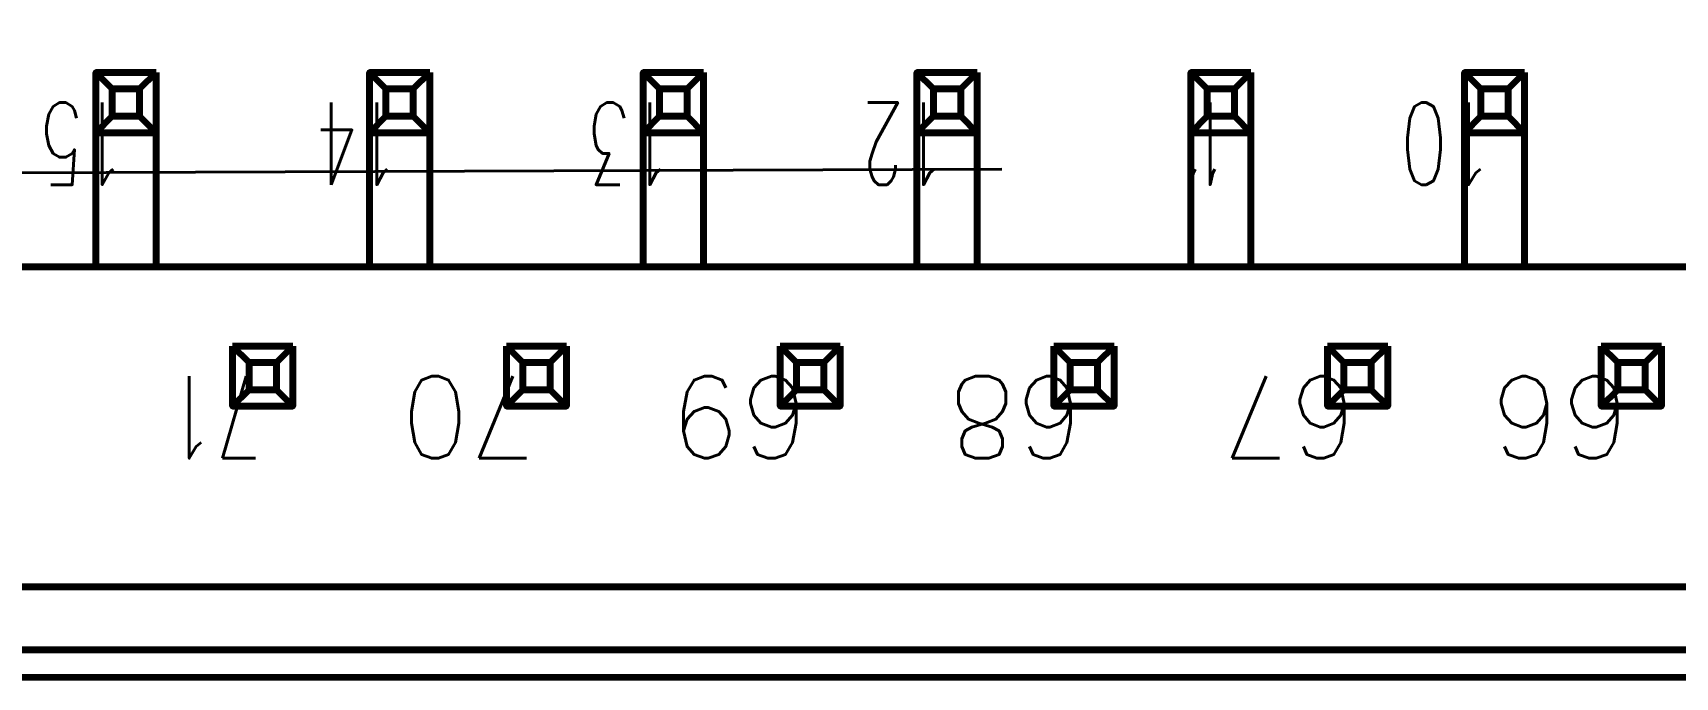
# Model space of a CAD drawing. Header units: inches. Extents: x -0.4 to 8, y -0.5 to 10.5.
# Drawn here: x 4.616 to 5.216, y -0.01 to 0.226 of the extents above; entities that cross this region are included whole.
import ezdxf

# ---------------------------------------------------------------- set-up
doc = ezdxf.new("R2010")
doc.units = ezdxf.units.IN
doc.header["$LTSCALE"] = 0.504853
doc.header["$MEASUREMENT"] = 0
for name, color, linetype in [('1', 7, 'Continuous'), ('135', 7, 'Continuous'), ('3', 7, 'Continuous'), ('75', 7, 'Continuous')]:
    doc.layers.add(name, color=color, linetype=linetype)
doc.styles.get("Standard").update_dxf_attribs({"font": 'ROMANS.SHX'})

# ---------------------------------------------------------------- blocks, each defined once
blk = doc.blocks.new('25359')
at = {"color": 1, "linetype": 'Continuous', "lineweight": 211}
for p, q in [((5.85, 0.21, -0.113), (-0.35, 0.21, -0.113)), ((5.85, 0.21, -0.113), (-0.35, 0.21, -0.113)), ((5.85, 0.21, 0.127), (-0.324, 0.21, 0.127)), ((5.85, 0.21, 0.127), (-0.324, 0.21, 0.127)), ((5.55, 0.21, 0.025), (-0.1, 0.21, 0.025)), ((5.55, 0.21, 0.127), (-0.1, 0.21, 0.127)), ((-0.324, 0.177, 0.127), (5.85, 0.177, 0.127)), ((-0.324, 0.177, 0.127), (5.85, 0.177, 0.127)), ((5.85, 0.177, 0.171), (-0.28, 0.177, 0.171)), ((5.85, 0.177, 0.171), (-0.28, 0.177, 0.171)), ((5.55, 0.06, 0.025), (-0.1, 0.06, 0.025)), ((-0.1, 0.06, 0.127), (5.55, 0.06, 0.127))]:
    blk.add_line(p, q, dxfattribs=at)
at = {"layer": '1', "color": 2, "linetype": 'Continuous', "lineweight": 211}
for p, q in [((0.839, 0.111, -0.102), (0.861, 0.111, -0.102)), ((0.839, 0.111, -0.102), (0.839, 0.089, -0.102)), ((0.845, 0.105, -0.112), (0.839, 0.111, -0.102)), ((0.861, 0.111, -0.102), (0.839, 0.111, -0.102)), ((0.839, 0.111, -0.102), (0.845, 0.105, -0.112)), ((0.839, 0.089, -0.102), (0.839, 0.111, -0.102)), ((0.839, 0.111, -0.102), (0.861, 0.111, -0.102)), ((0.839, 0.111, 0.025), (0.861, 0.111, 0.025)), ((0.839, 0.111, 0.025), (0.839, 0.089, 0.025)), ((0.839, 0.089, 0.025), (0.839, 0.111, 0.025)), ((0.839, 0.111, 0.025), (0.861, 0.111, 0.025)), ((0.861, 0.111, -0.102), (0.855, 0.105, -0.112)), ((0.855, 0.105, -0.112), (0.861, 0.111, -0.102)), ((0.861, 0.089, -0.102), (0.861, 0.111, -0.102)), ((0.861, 0.111, -0.102), (0.861, 0.089, -0.102)), ((0.861, 0.111, 0.025), (0.861, 0.089, 0.025)), ((0.861, 0.111, 0.025), (0.861, 0.089, 0.025)), ((0.939, 0.111, -0.102), (0.939, 0.089, -0.102)), ((0.939, 0.089, -0.102), (0.939, 0.111, -0.102)), ((0.939, 0.111, -0.102), (0.961, 0.111, -0.102)), ((0.939, 0.111, -0.102), (0.961, 0.111, -0.102)), ((0.945, 0.105, -0.112), (0.939, 0.111, -0.102)), ((0.961, 0.111, -0.102), (0.939, 0.111, -0.102)), ((0.939, 0.111, -0.102), (0.945, 0.105, -0.112)), ((0.939, 0.089, 0.025), (0.939, 0.111, 0.025)), ((0.939, 0.111, 0.025), (0.961, 0.111, 0.025)), ((0.939, 0.111, 0.025), (0.961, 0.111, 0.025)), ((0.939, 0.111, 0.025), (0.939, 0.089, 0.025)), ((0.961, 0.111, -0.102), (0.955, 0.105, -0.112)), ((0.955, 0.105, -0.112), (0.961, 0.111, -0.102)), ((0.961, 0.111, -0.102), (0.961, 0.089, -0.102)), ((0.961, 0.089, -0.102), (0.961, 0.111, -0.102)), ((0.961, 0.111, 0.025), (0.961, 0.089, 0.025)), ((0.961, 0.111, 0.025), (0.961, 0.089, 0.025)), ((1.039, 0.111, -0.102), (1.039, 0.089, -0.102)), ((1.039, 0.089, -0.102), (1.039, 0.111, -0.102)), ((1.061, 0.111, -0.102), (1.039, 0.111, -0.102)), ((1.039, 0.111, -0.102), (1.061, 0.111, -0.102)), ((1.039, 0.111, -0.102), (1.061, 0.111, -0.102)), ((1.039, 0.111, -0.102), (1.045, 0.105, -0.112)), ((1.045, 0.105, -0.112), (1.039, 0.111, -0.102)), ((1.039, 0.089, 0.025), (1.039, 0.111, 0.025)), ((1.039, 0.111, 0.025), (1.061, 0.111, 0.025)), ((1.039, 0.111, 0.025), (1.061, 0.111, 0.025)), ((1.039, 0.111, 0.025), (1.039, 0.089, 0.025)), ((1.061, 0.111, -0.102), (1.055, 0.105, -0.112)), ((1.055, 0.105, -0.112), (1.061, 0.111, -0.102)), ((1.061, 0.089, -0.102), (1.061, 0.111, -0.102)), ((1.061, 0.111, -0.102), (1.061, 0.089, -0.102)), ((1.061, 0.111, 0.025), (1.061, 0.089, 0.025)), ((1.061, 0.111, 0.025), (1.061, 0.089, 0.025)), ((1.139, 0.089, -0.102), (1.139, 0.111, -0.102)), ((1.139, 0.111, -0.102), (1.139, 0.089, -0.102)), ((1.161, 0.111, -0.102), (1.139, 0.111, -0.102)), ((1.139, 0.089, 0.025), (1.139, 0.111, 0.025)), ((1.139, 0.111, 0.025), (1.161, 0.111, 0.025)), ((1.139, 0.111, 0.025), (1.161, 0.111, 0.025)), ((1.139, 0.111, 0.025), (1.139, 0.089, 0.025)), ((1.139, 0.111, -0.102), (1.161, 0.111, -0.102)), ((1.139, 0.111, -0.102), (1.161, 0.111, -0.102)), ((1.145, 0.105, -0.112), (1.139, 0.111, -0.102)), ((1.139, 0.111, -0.102), (1.145, 0.105, -0.112)), ((1.155, 0.105, -0.112), (1.161, 0.111, -0.102)), ((1.161, 0.111, -0.102), (1.155, 0.105, -0.112)), ((1.161, 0.111, 0.025), (1.161, 0.089, 0.025)), ((1.161, 0.111, 0.025), (1.161, 0.089, 0.025)), ((1.161, 0.111, -0.102), (1.161, 0.089, -0.102)), ((1.161, 0.089, -0.102), (1.161, 0.111, -0.102)), ((1.239, 0.111, -0.102), (1.261, 0.111, -0.102)), ((1.239, 0.089, 0.025), (1.239, 0.111, 0.025)), ((1.239, 0.111, 0.025), (1.261, 0.111, 0.025)), ((1.239, 0.089, -0.102), (1.239, 0.111, -0.102)), ((1.239, 0.111, -0.102), (1.239, 0.089, -0.102)), ((1.261, 0.111, -0.102), (1.239, 0.111, -0.102)), ((1.245, 0.105, -0.112), (1.239, 0.111, -0.102)), ((1.239, 0.111, -0.102), (1.245, 0.105, -0.112)), ((1.239, 0.111, 0.025), (1.261, 0.111, 0.025)), ((1.239, 0.111, 0.025), (1.239, 0.089, 0.025)), ((1.239, 0.111, -0.102), (1.261, 0.111, -0.102)), ((1.261, 0.111, -0.102), (1.255, 0.105, -0.112)), ((1.255, 0.105, -0.112), (1.261, 0.111, -0.102)), ((1.261, 0.111, 0.025), (1.261, 0.089, 0.025)), ((1.261, 0.111, 0.025), (1.261, 0.089, 0.025)), ((1.261, 0.089, -0.102), (1.261, 0.111, -0.102)), ((1.261, 0.111, -0.102), (1.261, 0.089, -0.102)), ((1.339, 0.089, 0.025), (1.339, 0.111, 0.025)), ((1.339, 0.111, 0.025), (1.339, 0.089, 0.025)), ((1.339, 0.111, 0.025), (1.361, 0.111, 0.025)), ((1.339, 0.111, 0.025), (1.361, 0.111, 0.025)), ((1.339, 0.111, -0.102), (1.361, 0.111, -0.102)), ((1.339, 0.111, -0.102), (1.361, 0.111, -0.102)), ((1.361, 0.111, -0.102), (1.339, 0.111, -0.102)), ((1.339, 0.089, -0.102), (1.339, 0.111, -0.102)), ((1.339, 0.111, -0.102), (1.339, 0.089, -0.102)), ((1.345, 0.105, -0.112), (1.339, 0.111, -0.102)), ((1.339, 0.111, -0.102), (1.345, 0.105, -0.112)), ((1.361, 0.111, -0.102), (1.355, 0.105, -0.112)), ((1.355, 0.105, -0.112), (1.361, 0.111, -0.102)), ((1.361, 0.111, 0.025), (1.361, 0.089, 0.025)), ((1.361, 0.111, 0.025), (1.361, 0.089, 0.025)), ((1.361, 0.111, -0.102), (1.361, 0.089, -0.102)), ((1.361, 0.089, -0.102), (1.361, 0.111, -0.102)), ((0.855, 0.105, -0.112), (0.845, 0.105, -0.112)), ((0.845, 0.095, -0.112), (0.845, 0.105, -0.112)), ((0.845, 0.105, -0.112), (0.845, 0.095, -0.112)), ((0.845, 0.105, -0.112), (0.855, 0.105, -0.112)), ((0.855, 0.095, -0.112), (0.855, 0.105, -0.112)), ((0.855, 0.105, -0.112), (0.855, 0.095, -0.112)), ((0.955, 0.105, -0.112), (0.945, 0.105, -0.112)), ((0.945, 0.105, -0.112), (0.945, 0.095, -0.112)), ((0.945, 0.095, -0.112), (0.945, 0.105, -0.112)), ((0.945, 0.105, -0.112), (0.955, 0.105, -0.112)), ((0.955, 0.095, -0.112), (0.955, 0.105, -0.112)), ((0.955, 0.105, -0.112), (0.955, 0.095, -0.112)), ((1.045, 0.105, -0.112), (1.055, 0.105, -0.112)), ((1.055, 0.105, -0.112), (1.045, 0.105, -0.112)), ((1.045, 0.105, -0.112), (1.045, 0.095, -0.112)), ((1.045, 0.095, -0.112), (1.045, 0.105, -0.112)), ((1.055, 0.105, -0.112), (1.055, 0.095, -0.112)), ((1.055, 0.095, -0.112), (1.055, 0.105, -0.112)), ((1.155, 0.105, -0.112), (1.145, 0.105, -0.112)), ((1.145, 0.105, -0.112), (1.155, 0.105, -0.112)), ((1.145, 0.095, -0.112), (1.145, 0.105, -0.112)), ((1.145, 0.105, -0.112), (1.145, 0.095, -0.112)), ((1.155, 0.095, -0.112), (1.155, 0.105, -0.112)), ((1.155, 0.105, -0.112), (1.155, 0.095, -0.112)), ((1.245, 0.095, -0.112), (1.245, 0.105, -0.112)), ((1.245, 0.105, -0.112), (1.245, 0.095, -0.112)), ((1.245, 0.105, -0.112), (1.255, 0.105, -0.112)), ((1.255, 0.105, -0.112), (1.245, 0.105, -0.112)), ((1.255, 0.105, -0.112), (1.255, 0.095, -0.112)), ((1.255, 0.095, -0.112), (1.255, 0.105, -0.112)), ((1.345, 0.095, -0.112), (1.345, 0.105, -0.112)), ((1.345, 0.105, -0.112), (1.345, 0.095, -0.112)), ((1.355, 0.105, -0.112), (1.345, 0.105, -0.112)), ((1.345, 0.105, -0.112), (1.355, 0.105, -0.112)), ((1.355, 0.095, -0.112), (1.355, 0.105, -0.112)), ((1.355, 0.105, -0.112), (1.355, 0.095, -0.112)), ((0.839, 0.089, -0.102), (0.845, 0.095, -0.112)), ((0.845, 0.095, -0.112), (0.839, 0.089, -0.102)), ((0.855, 0.095, -0.112), (0.845, 0.095, -0.112)), ((0.845, 0.095, -0.112), (0.855, 0.095, -0.112)), ((0.855, 0.095, -0.112), (0.861, 0.089, -0.102)), ((0.861, 0.089, -0.102), (0.855, 0.095, -0.112)), ((0.939, 0.089, -0.102), (0.945, 0.095, -0.112)), ((0.945, 0.095, -0.112), (0.939, 0.089, -0.102)), ((0.955, 0.095, -0.112), (0.945, 0.095, -0.112)), ((0.945, 0.095, -0.112), (0.955, 0.095, -0.112)), ((0.955, 0.095, -0.112), (0.961, 0.089, -0.102)), ((0.961, 0.089, -0.102), (0.955, 0.095, -0.112)), ((1.039, 0.089, -0.102), (1.045, 0.095, -0.112)), ((1.045, 0.095, -0.112), (1.039, 0.089, -0.102)), ((1.055, 0.095, -0.112), (1.045, 0.095, -0.112)), ((1.045, 0.095, -0.112), (1.055, 0.095, -0.112)), ((1.055, 0.095, -0.112), (1.061, 0.089, -0.102)), ((1.061, 0.089, -0.102), (1.055, 0.095, -0.112)), ((1.139, 0.089, -0.102), (1.145, 0.095, -0.112)), ((1.145, 0.095, -0.112), (1.139, 0.089, -0.102)), ((1.155, 0.095, -0.112), (1.145, 0.095, -0.112)), ((1.145, 0.095, -0.112), (1.155, 0.095, -0.112)), ((1.155, 0.095, -0.112), (1.161, 0.089, -0.102)), ((1.161, 0.089, -0.102), (1.155, 0.095, -0.112)), ((1.245, 0.095, -0.112), (1.239, 0.089, -0.102)), ((1.239, 0.089, -0.102), (1.245, 0.095, -0.112)), ((1.255, 0.095, -0.112), (1.245, 0.095, -0.112)), ((1.245, 0.095, -0.112), (1.255, 0.095, -0.112)), ((1.261, 0.089, -0.102), (1.255, 0.095, -0.112)), ((1.255, 0.095, -0.112), (1.261, 0.089, -0.102)), ((1.345, 0.095, -0.112), (1.339, 0.089, -0.102)), ((1.339, 0.089, -0.102), (1.345, 0.095, -0.112)), ((1.345, 0.095, -0.112), (1.355, 0.095, -0.112)), ((1.355, 0.095, -0.112), (1.345, 0.095, -0.112)), ((1.355, 0.095, -0.112), (1.361, 0.089, -0.102)), ((1.361, 0.089, -0.102), (1.355, 0.095, -0.112)), ((0.839, 0.089, 0.025), (0.839, 0.089, -0.102)), ((0.839, 0.089, 0.025), (0.839, 0.089, -0.102)), ((0.861, 0.089, -0.102), (0.839, 0.089, -0.102)), ((0.861, 0.089, -0.102), (0.839, 0.089, -0.102)), ((0.839, 0.089, -0.102), (0.861, 0.089, -0.102)), ((0.861, 0.089, 0.025), (0.839, 0.089, 0.025)), ((0.861, 0.089, 0.025), (0.839, 0.089, 0.025)), ((0.861, 0.089, 0.025), (0.861, 0.089, -0.102)), ((0.861, 0.089, -0.102), (0.861, 0.089, 0.025)), ((0.961, 0.089, 0.025), (0.939, 0.089, 0.025)), ((0.939, 0.089, 0.025), (0.939, 0.089, -0.102)), ((0.939, 0.089, 0.025), (0.939, 0.089, -0.102)), ((0.939, 0.089, -0.102), (0.961, 0.089, -0.102)), ((0.961, 0.089, -0.102), (0.939, 0.089, -0.102)), ((0.961, 0.089, -0.102), (0.939, 0.089, -0.102)), ((0.961, 0.089, 0.025), (0.939, 0.089, 0.025)), ((0.961, 0.089, -0.102), (0.961, 0.089, 0.025)), ((0.961, 0.089, 0.025), (0.961, 0.089, -0.102)), ((1.039, 0.089, 0.025), (1.039, 0.089, -0.102)), ((1.039, 0.089, 0.025), (1.039, 0.089, -0.102)), ((1.061, 0.089, 0.025), (1.039, 0.089, 0.025)), ((1.061, 0.089, -0.102), (1.039, 0.089, -0.102)), ((1.061, 0.089, -0.102), (1.039, 0.089, -0.102)), ((1.039, 0.089, -0.102), (1.061, 0.089, -0.102)), ((1.061, 0.089, 0.025), (1.039, 0.089, 0.025)), ((1.061, 0.089, 0.025), (1.061, 0.089, -0.102)), ((1.061, 0.089, -0.102), (1.061, 0.089, 0.025)), ((1.161, 0.089, 0.025), (1.139, 0.089, 0.025)), ((1.161, 0.089, -0.102), (1.139, 0.089, -0.102)), ((1.161, 0.089, -0.102), (1.139, 0.089, -0.102)), ((1.139, 0.089, -0.102), (1.161, 0.089, -0.102)), ((1.161, 0.089, 0.025), (1.139, 0.089, 0.025)), ((1.139, 0.089, 0.025), (1.139, 0.089, -0.102)), ((1.139, 0.089, 0.025), (1.139, 0.089, -0.102)), ((1.161, 0.089, 0.025), (1.161, 0.089, -0.102)), ((1.161, 0.089, -0.102), (1.161, 0.089, 0.025)), ((1.261, 0.089, 0.025), (1.239, 0.089, 0.025)), ((1.239, 0.089, -0.102), (1.261, 0.089, -0.102)), ((1.261, 0.089, -0.102), (1.239, 0.089, -0.102)), ((1.261, 0.089, -0.102), (1.239, 0.089, -0.102)), ((1.261, 0.089, 0.025), (1.239, 0.089, 0.025)), ((1.239, 0.089, 0.025), (1.239, 0.089, -0.102)), ((1.239, 0.089, 0.025), (1.239, 0.089, -0.102)), ((1.261, 0.089, 0.025), (1.261, 0.089, -0.102)), ((1.261, 0.089, -0.102), (1.261, 0.089, 0.025)), ((1.361, 0.089, 0.025), (1.339, 0.089, 0.025)), ((1.361, 0.089, 0.025), (1.339, 0.089, 0.025)), ((1.339, 0.089, 0.025), (1.339, 0.089, -0.102)), ((1.339, 0.089, 0.025), (1.339, 0.089, -0.102)), ((1.361, 0.089, -0.102), (1.339, 0.089, -0.102)), ((1.339, 0.089, -0.102), (1.361, 0.089, -0.102)), ((1.361, 0.089, -0.102), (1.339, 0.089, -0.102)), ((1.361, 0.089, 0.025), (1.361, 0.089, -0.102)), ((1.361, 0.089, -0.102), (1.361, 0.089, 0.025)), ((0.889, 0.06, 0.09), (0.911, 0.06, 0.09)), ((0.889, 0.06, 0.068), (0.911, 0.06, 0.068)), ((0.989, 0.06, 0.09), (1.011, 0.06, 0.09)), ((0.989, 0.06, 0.068), (1.011, 0.06, 0.068)), ((1.089, 0.06, 0.09), (1.111, 0.06, 0.09)), ((1.089, 0.06, 0.068), (1.111, 0.06, 0.068)), ((1.189, 0.06, 0.09), (1.211, 0.06, 0.09)), ((1.189, 0.06, 0.068), (1.211, 0.06, 0.068)), ((1.289, 0.06, 0.09), (1.311, 0.06, 0.09)), ((1.289, 0.06, 0.068), (1.311, 0.06, 0.068)), ((1.389, 0.06, 0.09), (1.411, 0.06, 0.09)), ((1.389, 0.06, 0.068), (1.411, 0.06, 0.068)), ((0.895, 0.005, -0.112), (0.889, 0.011, -0.102)), ((0.911, 0.011, -0.102), (0.889, 0.011, -0.102)), ((0.889, 0.011, -0.102), (0.895, 0.005, -0.112)), ((0.889, -0.011, -0.102), (0.889, 0.011, -0.102)), ((0.889, 0.011, -0.102), (0.911, 0.011, -0.102)), ((0.889, 0.011, -0.102), (0.911, 0.011, -0.102)), ((0.889, 0.011, -0.102), (0.889, -0.011, -0.102)), ((0.889, 0.011, 0.068), (0.911, 0.011, 0.068)), ((0.911, 0.011, -0.102), (0.905, 0.005, -0.112)), ((0.905, 0.005, -0.112), (0.911, 0.011, -0.102)), ((0.911, 0.011, -0.102), (0.911, -0.011, -0.102)), ((0.911, -0.011, -0.102), (0.911, 0.011, -0.102)), ((0.989, 0.011, -0.102), (0.989, -0.011, -0.102)), ((0.989, -0.011, -0.102), (0.989, 0.011, -0.102)), ((0.989, 0.011, 0.068), (1.011, 0.011, 0.068)), ((0.989, 0.011, -0.102), (1.011, 0.011, -0.102)), ((0.989, 0.011, -0.102), (1.011, 0.011, -0.102)), ((1.011, 0.011, -0.102), (0.989, 0.011, -0.102)), ((0.989, 0.011, -0.102), (0.995, 0.005, -0.112)), ((0.995, 0.005, -0.112), (0.989, 0.011, -0.102)), ((1.011, 0.011, -0.102), (1.005, 0.005, -0.112)), ((1.005, 0.005, -0.112), (1.011, 0.011, -0.102)), ((1.011, 0.011, -0.102), (1.011, -0.011, -0.102)), ((1.011, -0.011, -0.102), (1.011, 0.011, -0.102)), ((1.089, -0.011, -0.102), (1.089, 0.011, -0.102)), ((1.089, 0.011, -0.102), (1.089, -0.011, -0.102)), ((1.089, 0.011, 0.068), (1.111, 0.011, 0.068)), ((1.111, 0.011, -0.102), (1.089, 0.011, -0.102)), ((1.089, 0.011, -0.102), (1.111, 0.011, -0.102)), ((1.089, 0.011, -0.102), (1.111, 0.011, -0.102)), ((1.095, 0.005, -0.112), (1.089, 0.011, -0.102)), ((1.089, 0.011, -0.102), (1.095, 0.005, -0.112)), ((1.111, 0.011, -0.102), (1.105, 0.005, -0.112)), ((1.105, 0.005, -0.112), (1.111, 0.011, -0.102)), ((1.111, 0.011, -0.102), (1.111, -0.011, -0.102)), ((1.111, -0.011, -0.102), (1.111, 0.011, -0.102)), ((1.189, 0.011, -0.102), (1.189, -0.011, -0.102)), ((1.189, -0.011, -0.102), (1.189, 0.011, -0.102)), ((1.189, 0.011, 0.068), (1.211, 0.011, 0.068)), ((1.189, 0.011, -0.102), (1.211, 0.011, -0.102)), ((1.211, 0.011, -0.102), (1.189, 0.011, -0.102)), ((1.189, 0.011, -0.102), (1.211, 0.011, -0.102)), ((1.195, 0.005, -0.112), (1.189, 0.011, -0.102)), ((1.189, 0.011, -0.102), (1.195, 0.005, -0.112)), ((1.211, 0.011, -0.102), (1.205, 0.005, -0.112)), ((1.205, 0.005, -0.112), (1.211, 0.011, -0.102)), ((1.211, -0.011, -0.102), (1.211, 0.011, -0.102)), ((1.211, 0.011, -0.102), (1.211, -0.011, -0.102)), ((1.289, 0.011, -0.102), (1.289, -0.011, -0.102)), ((1.289, -0.011, -0.102), (1.289, 0.011, -0.102)), ((1.289, 0.011, 0.068), (1.311, 0.011, 0.068)), ((1.289, 0.011, -0.102), (1.311, 0.011, -0.102)), ((1.289, 0.011, -0.102), (1.311, 0.011, -0.102)), ((1.311, 0.011, -0.102), (1.289, 0.011, -0.102)), ((1.295, 0.005, -0.112), (1.289, 0.011, -0.102)), ((1.289, 0.011, -0.102), (1.295, 0.005, -0.112)), ((1.311, 0.011, -0.102), (1.305, 0.005, -0.112)), ((1.305, 0.005, -0.112), (1.311, 0.011, -0.102)), ((1.311, -0.011, -0.102), (1.311, 0.011, -0.102)), ((1.311, 0.011, -0.102), (1.311, -0.011, -0.102)), ((1.389, -0.011, -0.102), (1.389, 0.011, -0.102)), ((1.389, 0.011, -0.102), (1.389, -0.011, -0.102)), ((1.389, 0.011, 0.068), (1.411, 0.011, 0.068)), ((1.389, 0.011, -0.102), (1.411, 0.011, -0.102)), ((1.389, 0.011, -0.102), (1.411, 0.011, -0.102)), ((1.411, 0.011, -0.102), (1.389, 0.011, -0.102)), ((1.395, 0.005, -0.112), (1.389, 0.011, -0.102)), ((1.389, 0.011, -0.102), (1.395, 0.005, -0.112)), ((1.411, 0.011, -0.102), (1.405, 0.005, -0.112)), ((1.405, 0.005, -0.112), (1.411, 0.011, -0.102)), ((1.411, 0.011, -0.102), (1.411, -0.011, -0.102)), ((1.411, -0.011, -0.102), (1.411, 0.011, -0.102)), ((0.905, 0.005, -0.112), (0.895, 0.005, -0.112)), ((0.895, 0.005, -0.112), (0.895, -0.005, -0.112)), ((0.895, 0.005, -0.112), (0.905, 0.005, -0.112)), ((0.895, -0.005, -0.112), (0.895, 0.005, -0.112)), ((0.905, 0.005, -0.112), (0.905, -0.005, -0.112)), ((0.905, -0.005, -0.112), (0.905, 0.005, -0.112)), ((0.995, -0.005, -0.112), (0.995, 0.005, -0.112)), ((1.005, 0.005, -0.112), (0.995, 0.005, -0.112)), ((0.995, 0.005, -0.112), (1.005, 0.005, -0.112)), ((0.995, 0.005, -0.112), (0.995, -0.005, -0.112)), ((1.005, 0.005, -0.112), (1.005, -0.005, -0.112)), ((1.005, -0.005, -0.112), (1.005, 0.005, -0.112)), ((1.095, -0.005, -0.112), (1.095, 0.005, -0.112)), ((1.095, 0.005, -0.112), (1.105, 0.005, -0.112)), ((1.105, 0.005, -0.112), (1.095, 0.005, -0.112)), ((1.095, 0.005, -0.112), (1.095, -0.005, -0.112)), ((1.105, 0.005, -0.112), (1.105, -0.005, -0.112)), ((1.105, -0.005, -0.112), (1.105, 0.005, -0.112)), ((1.195, -0.005, -0.112), (1.195, 0.005, -0.112)), ((1.205, 0.005, -0.112), (1.195, 0.005, -0.112)), ((1.195, 0.005, -0.112), (1.205, 0.005, -0.112)), ((1.195, 0.005, -0.112), (1.195, -0.005, -0.112)), ((1.205, 0.005, -0.112), (1.205, -0.005, -0.112)), ((1.205, -0.005, -0.112), (1.205, 0.005, -0.112)), ((1.295, -0.005, -0.112), (1.295, 0.005, -0.112)), ((1.295, 0.005, -0.112), (1.295, -0.005, -0.112)), ((1.295, 0.005, -0.112), (1.305, 0.005, -0.112)), ((1.305, 0.005, -0.112), (1.295, 0.005, -0.112)), ((1.305, 0.005, -0.112), (1.305, -0.005, -0.112)), ((1.305, -0.005, -0.112), (1.305, 0.005, -0.112)), ((1.395, -0.005, -0.112), (1.395, 0.005, -0.112)), ((1.395, 0.005, -0.112), (1.405, 0.005, -0.112)), ((1.395, 0.005, -0.112), (1.395, -0.005, -0.112)), ((1.405, 0.005, -0.112), (1.395, 0.005, -0.112)), ((1.405, 0.005, -0.112), (1.405, -0.005, -0.112)), ((1.405, -0.005, -0.112), (1.405, 0.005, -0.112)), ((0.895, -0.005, -0.112), (0.889, -0.011, -0.102)), ((0.889, -0.011, -0.102), (0.895, -0.005, -0.112)), ((0.895, -0.005, -0.112), (0.905, -0.005, -0.112)), ((0.905, -0.005, -0.112), (0.895, -0.005, -0.112)), ((0.911, -0.011, -0.102), (0.905, -0.005, -0.112)), ((0.905, -0.005, -0.112), (0.911, -0.011, -0.102)), ((0.995, -0.005, -0.112), (0.989, -0.011, -0.102)), ((0.989, -0.011, -0.102), (0.995, -0.005, -0.112)), ((1.005, -0.005, -0.112), (0.995, -0.005, -0.112)), ((0.995, -0.005, -0.112), (1.005, -0.005, -0.112)), ((1.011, -0.011, -0.102), (1.005, -0.005, -0.112)), ((1.005, -0.005, -0.112), (1.011, -0.011, -0.102)), ((1.095, -0.005, -0.112), (1.089, -0.011, -0.102)), ((1.089, -0.011, -0.102), (1.095, -0.005, -0.112)), ((1.095, -0.005, -0.112), (1.105, -0.005, -0.112)), ((1.105, -0.005, -0.112), (1.095, -0.005, -0.112)), ((1.105, -0.005, -0.112), (1.111, -0.011, -0.102)), ((1.111, -0.011, -0.102), (1.105, -0.005, -0.112)), ((1.189, -0.011, -0.102), (1.195, -0.005, -0.112)), ((1.195, -0.005, -0.112), (1.189, -0.011, -0.102)), ((1.205, -0.005, -0.112), (1.195, -0.005, -0.112)), ((1.195, -0.005, -0.112), (1.205, -0.005, -0.112)), ((1.205, -0.005, -0.112), (1.211, -0.011, -0.102)), ((1.211, -0.011, -0.102), (1.205, -0.005, -0.112)), ((1.289, -0.011, -0.102), (1.295, -0.005, -0.112)), ((1.295, -0.005, -0.112), (1.289, -0.011, -0.102)), ((1.305, -0.005, -0.112), (1.295, -0.005, -0.112)), ((1.295, -0.005, -0.112), (1.305, -0.005, -0.112)), ((1.305, -0.005, -0.112), (1.311, -0.011, -0.102)), ((1.311, -0.011, -0.102), (1.305, -0.005, -0.112)), ((1.389, -0.011, -0.102), (1.395, -0.005, -0.112)), ((1.395, -0.005, -0.112), (1.389, -0.011, -0.102)), ((1.395, -0.005, -0.112), (1.405, -0.005, -0.112)), ((1.405, -0.005, -0.112), (1.395, -0.005, -0.112)), ((1.405, -0.005, -0.112), (1.411, -0.011, -0.102)), ((1.411, -0.011, -0.102), (1.405, -0.005, -0.112)), ((0.889, -0.011, -0.102), (0.911, -0.011, -0.102)), ((0.911, -0.011, -0.102), (0.889, -0.011, -0.102)), ((0.911, -0.011, -0.102), (0.889, -0.011, -0.102)), ((0.889, -0.011, 0.09), (0.911, -0.011, 0.09)), ((0.989, -0.011, -0.102), (1.011, -0.011, -0.102)), ((1.011, -0.011, -0.102), (0.989, -0.011, -0.102)), ((1.011, -0.011, -0.102), (0.989, -0.011, -0.102)), ((0.989, -0.011, 0.09), (1.011, -0.011, 0.09)), ((1.111, -0.011, -0.102), (1.089, -0.011, -0.102)), ((1.111, -0.011, -0.102), (1.089, -0.011, -0.102)), ((1.089, -0.011, -0.102), (1.111, -0.011, -0.102)), ((1.089, -0.011, 0.09), (1.111, -0.011, 0.09)), ((1.211, -0.011, -0.102), (1.189, -0.011, -0.102)), ((1.211, -0.011, -0.102), (1.189, -0.011, -0.102)), ((1.189, -0.011, -0.102), (1.211, -0.011, -0.102)), ((1.189, -0.011, 0.09), (1.211, -0.011, 0.09)), ((1.311, -0.011, -0.102), (1.289, -0.011, -0.102)), ((1.311, -0.011, -0.102), (1.289, -0.011, -0.102)), ((1.289, -0.011, -0.102), (1.311, -0.011, -0.102)), ((1.289, -0.011, 0.09), (1.311, -0.011, 0.09)), ((1.389, -0.011, -0.102), (1.411, -0.011, -0.102)), ((1.411, -0.011, -0.102), (1.389, -0.011, -0.102)), ((1.411, -0.011, -0.102), (1.389, -0.011, -0.102)), ((1.389, -0.011, 0.09), (1.411, -0.011, 0.09))]:
    blk.add_line(p, q, dxfattribs=at)
for points in [[(0.839, 0.089, -0.102), (0.839, 0.111, -0.102), (0.839, 0.111, 0.025)], [(0.839, 0.089, -0.102), (0.839, 0.111, -0.102), (0.839, 0.111, 0.025)], [(0.861, 0.111, 0.025), (0.861, 0.111, -0.102), (0.861, 0.089, -0.102)], [(0.861, 0.089, -0.102), (0.861, 0.111, -0.102), (0.861, 0.111, 0.025)], [(0.939, 0.089, -0.102), (0.939, 0.111, -0.102), (0.939, 0.111, 0.025)], [(0.939, 0.089, -0.102), (0.939, 0.111, -0.102), (0.939, 0.111, 0.025)], [(0.961, 0.111, 0.025), (0.961, 0.111, -0.102), (0.961, 0.089, -0.102)], [(0.961, 0.089, -0.102), (0.961, 0.111, -0.102), (0.961, 0.111, 0.025)], [(1.039, 0.089, -0.102), (1.039, 0.111, -0.102), (1.039, 0.111, 0.025)], [(1.039, 0.089, -0.102), (1.039, 0.111, -0.102), (1.039, 0.111, 0.025)], [(1.061, 0.111, 0.025), (1.061, 0.111, -0.102), (1.061, 0.089, -0.102)], [(1.061, 0.089, -0.102), (1.061, 0.111, -0.102), (1.061, 0.111, 0.025)], [(1.139, 0.089, -0.102), (1.139, 0.111, -0.102), (1.139, 0.111, 0.025)], [(1.139, 0.089, -0.102), (1.139, 0.111, -0.102), (1.139, 0.111, 0.025)], [(1.161, 0.111, 0.025), (1.161, 0.111, -0.102), (1.161, 0.089, -0.102)], [(1.161, 0.089, -0.102), (1.161, 0.111, -0.102), (1.161, 0.111, 0.025)], [(1.239, 0.089, -0.102), (1.239, 0.111, -0.102), (1.239, 0.111, 0.025)], [(1.239, 0.089, -0.102), (1.239, 0.111, -0.102), (1.239, 0.111, 0.025)], [(1.261, 0.089, -0.102), (1.261, 0.111, -0.102), (1.261, 0.111, 0.025)], [(1.261, 0.111, 0.025), (1.261, 0.111, -0.102), (1.261, 0.089, -0.102)], [(1.339, 0.089, -0.102), (1.339, 0.111, -0.102), (1.339, 0.111, 0.025)], [(1.339, 0.089, -0.102), (1.339, 0.111, -0.102), (1.339, 0.111, 0.025)], [(1.361, 0.089, -0.102), (1.361, 0.111, -0.102), (1.361, 0.111, 0.025)], [(1.361, 0.111, 0.025), (1.361, 0.111, -0.102), (1.361, 0.089, -0.102)]]:
    blk.add_polyline3d(points, dxfattribs=at)
for points in [[(0.889, -0.011, -0.102), (0.889, 0.011, -0.102), (0.889, 0.011, 0.068), (0.889, 0.06, 0.068), (0.889, 0.06, 0.09), (0.889, -0.011, 0.09), (0.889, -0.011, -0.102)], [(0.889, -0.011, -0.102), (0.889, 0.011, -0.102), (0.889, 0.011, 0.068), (0.889, 0.06, 0.068), (0.889, 0.06, 0.09), (0.889, -0.011, 0.09), (0.889, -0.011, -0.102)], [(0.911, -0.011, -0.102), (0.911, -0.011, 0.09), (0.911, 0.06, 0.09), (0.911, 0.06, 0.068), (0.911, 0.011, 0.068), (0.911, 0.011, -0.102), (0.911, -0.011, -0.102)], [(0.911, -0.011, -0.102), (0.911, 0.011, -0.102), (0.911, 0.011, 0.068), (0.911, 0.06, 0.068), (0.911, 0.06, 0.09), (0.911, -0.011, 0.09), (0.911, -0.011, -0.102)], [(0.989, -0.011, -0.102), (0.989, 0.011, -0.102), (0.989, 0.011, 0.068), (0.989, 0.06, 0.068), (0.989, 0.06, 0.09), (0.989, -0.011, 0.09), (0.989, -0.011, -0.102)], [(0.989, -0.011, -0.102), (0.989, 0.011, -0.102), (0.989, 0.011, 0.068), (0.989, 0.06, 0.068), (0.989, 0.06, 0.09), (0.989, -0.011, 0.09), (0.989, -0.011, -0.102)], [(1.011, -0.011, -0.102), (1.011, 0.011, -0.102), (1.011, 0.011, 0.068), (1.011, 0.06, 0.068), (1.011, 0.06, 0.09), (1.011, -0.011, 0.09), (1.011, -0.011, -0.102)], [(1.011, -0.011, -0.102), (1.011, -0.011, 0.09), (1.011, 0.06, 0.09), (1.011, 0.06, 0.068), (1.011, 0.011, 0.068), (1.011, 0.011, -0.102), (1.011, -0.011, -0.102)], [(1.089, -0.011, -0.102), (1.089, 0.011, -0.102), (1.089, 0.011, 0.068), (1.089, 0.06, 0.068), (1.089, 0.06, 0.09), (1.089, -0.011, 0.09), (1.089, -0.011, -0.102)], [(1.089, -0.011, -0.102), (1.089, 0.011, -0.102), (1.089, 0.011, 0.068), (1.089, 0.06, 0.068), (1.089, 0.06, 0.09), (1.089, -0.011, 0.09), (1.089, -0.011, -0.102)], [(1.111, -0.011, -0.102), (1.111, -0.011, 0.09), (1.111, 0.06, 0.09), (1.111, 0.06, 0.068), (1.111, 0.011, 0.068), (1.111, 0.011, -0.102), (1.111, -0.011, -0.102)], [(1.111, -0.011, -0.102), (1.111, 0.011, -0.102), (1.111, 0.011, 0.068), (1.111, 0.06, 0.068), (1.111, 0.06, 0.09), (1.111, -0.011, 0.09), (1.111, -0.011, -0.102)], [(1.189, -0.011, -0.102), (1.189, 0.011, -0.102), (1.189, 0.011, 0.068), (1.189, 0.06, 0.068), (1.189, 0.06, 0.09), (1.189, -0.011, 0.09), (1.189, -0.011, -0.102)], [(1.189, -0.011, -0.102), (1.189, 0.011, -0.102), (1.189, 0.011, 0.068), (1.189, 0.06, 0.068), (1.189, 0.06, 0.09), (1.189, -0.011, 0.09), (1.189, -0.011, -0.102)], [(1.211, -0.011, -0.102), (1.211, -0.011, 0.09), (1.211, 0.06, 0.09), (1.211, 0.06, 0.068), (1.211, 0.011, 0.068), (1.211, 0.011, -0.102), (1.211, -0.011, -0.102)], [(1.211, -0.011, -0.102), (1.211, 0.011, -0.102), (1.211, 0.011, 0.068), (1.211, 0.06, 0.068), (1.211, 0.06, 0.09), (1.211, -0.011, 0.09), (1.211, -0.011, -0.102)], [(1.289, -0.011, -0.102), (1.289, 0.011, -0.102), (1.289, 0.011, 0.068), (1.289, 0.06, 0.068), (1.289, 0.06, 0.09), (1.289, -0.011, 0.09), (1.289, -0.011, -0.102)], [(1.289, -0.011, -0.102), (1.289, 0.011, -0.102), (1.289, 0.011, 0.068), (1.289, 0.06, 0.068), (1.289, 0.06, 0.09), (1.289, -0.011, 0.09), (1.289, -0.011, -0.102)], [(1.311, -0.011, -0.102), (1.311, 0.011, -0.102), (1.311, 0.011, 0.068), (1.311, 0.06, 0.068), (1.311, 0.06, 0.09), (1.311, -0.011, 0.09), (1.311, -0.011, -0.102)], [(1.311, -0.011, -0.102), (1.311, -0.011, 0.09), (1.311, 0.06, 0.09), (1.311, 0.06, 0.068), (1.311, 0.011, 0.068), (1.311, 0.011, -0.102), (1.311, -0.011, -0.102)], [(1.389, -0.011, -0.102), (1.389, 0.011, -0.102), (1.389, 0.011, 0.068), (1.389, 0.06, 0.068), (1.389, 0.06, 0.09), (1.389, -0.011, 0.09), (1.389, -0.011, -0.102)], [(1.389, -0.011, -0.102), (1.389, 0.011, -0.102), (1.389, 0.011, 0.068), (1.389, 0.06, 0.068), (1.389, 0.06, 0.09), (1.389, -0.011, 0.09), (1.389, -0.011, -0.102)], [(1.411, -0.011, -0.102), (1.411, 0.011, -0.102), (1.411, 0.011, 0.068), (1.411, 0.06, 0.068), (1.411, 0.06, 0.09), (1.411, -0.011, 0.09), (1.411, -0.011, -0.102)], [(1.411, -0.011, -0.102), (1.411, -0.011, 0.09), (1.411, 0.06, 0.09), (1.411, 0.06, 0.068), (1.411, 0.011, 0.068), (1.411, 0.011, -0.102), (1.411, -0.011, -0.102)]]:
    blk.add_polyline3d(points, close=True, dxfattribs=at)
at = {"layer": '3', "color": 5, "linetype": 'Continuous', "lineweight": 211, "char_height": 0.03, "attachment_point": 1}
for s, insert in [('{66}', (0.85, 0.13)), ('{\\W0.963985;67}', (0.95, 0.13)), ('{\\W0.963985;68}', (1.05, 0.13)), ('{69}', (1.15, 0.13)), ('{\\W0.959988;70}', (1.25, 0.13)), ('{\\W0.674575;71}', (1.35, 0.13)), ('{\\W0.668071;10}', (0.9, 0.03)), ('{\\W0.278348;11}', (1, 0.03)), ('{\\W140.000000;1}', (0, 0.03)), ('{\\W0.609294;12}', (1.1, 0.03)), ('{\\W0.609294;13}', (1.2, 0.03)), ('{\\W0.590253;14}', (1.3, 0.03)), ('{\\W0.609294;15}', (1.4, 0.03))]:
    blk.add_mtext(s, dxfattribs=dict(at, insert=insert))

msp = doc.modelspace()

# ---------------------------------------------------------------- linework, layer by layer
at = {"layer": '135', "color": 1, "linetype": 'Continuous', "lineweight": 211}
for points in [[(6.5999, 7.14, 0.641), (6.6, 7.14, 0.641), (6.6, 0.19, 0.641), (6.41, 0, 0.641), (0.19, 0, 0.641)], [(0.19, 0, 0), (6.41, 0, 0), (6.6, 0.19, 0), (6.6, 7.14, 0), (6.5999, 7.14, 0)], [(6.5999, 7.14, 0.641), (6.6, 7.14, 0.641), (6.6, 0.19, 0.641), (6.41, 0, 0.641), (0.19, 0, 0.641)], [(0.19, 0, 0), (6.41, 0, 0), (6.6, 0.19, 0), (6.6, 7.14, 0), (6.5999, 7.14, 0)], [(6.5999, 7.14, -0.418), (6.6, 7.14, -0.418), (6.6, 0.19, -0.418), (6.41, 0, -0.418), (0.19, 0, -0.418)], [(0.19, 0, -0.062), (6.41, 0, -0.062), (6.6, 0.19, -0.062), (6.6, 7.14, -0.062), (6.5999, 7.14, -0.062)], [(6.5999, 7.14, -0.418), (6.6, 7.14, -0.418), (6.6, 0.19, -0.418), (6.41, 0, -0.418), (0.19, 0, -0.418)], [(0.19, 0, -0.062), (6.41, 0, -0.062), (6.6, 0.19, -0.062), (6.6, 7.14, -0.062), (6.5999, 7.14, -0.062)]]:
    msp.add_polyline3d(points, dxfattribs=at)

# ---------------------------------------------------------------- block references
at = {"layer": '75', "color": 8, "linetype": 'Continuous', "lineweight": 211, "rotation": 180}
msp.add_blockref('25359', (6.05, 0.2), dxfattribs=at)

doc.saveas('drawing.dxf')
